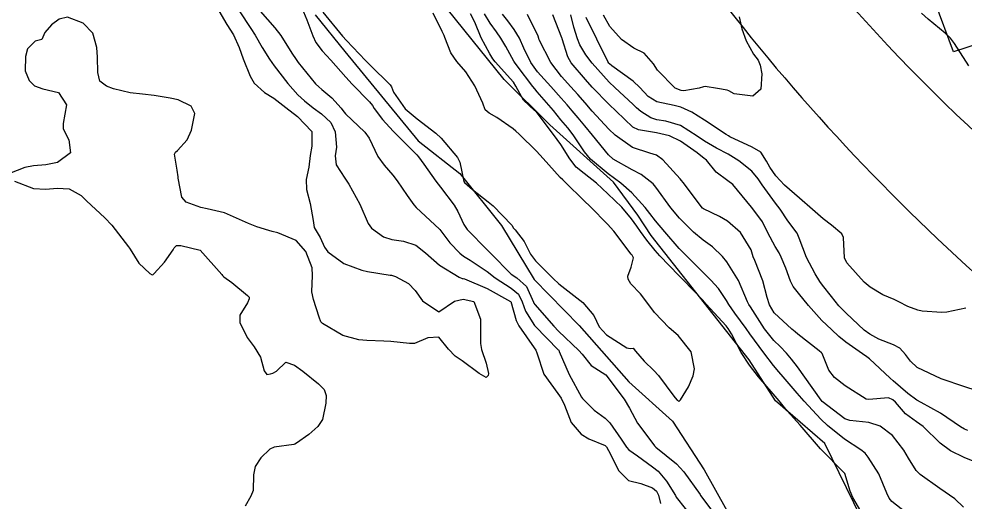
# Model space of a CAD drawing. Header units: metres. Extents: x 292545 to 299085, y 7450245 to 7463078.
# Drawn here: x 296208.8 to 296287.8, y 7456470 to 7456510.3 of the extents above; entities that cross this region are included whole.
import ezdxf

# ---------------------------------------------------------------- set-up
doc = ezdxf.new("R2010")
doc.units = ezdxf.units.M
for name, color, linetype in [('Curvas de Nivel 1m', 11, 'Continuous'), ('Curvas de Nivel 5m', 15, 'Continuous'), ('Edificações', 30, 'Continuous'), ('Hidrografia', 140, 'Continuous'), ('Vias Primárias', 230, 'Continuous')]:
    doc.layers.add(name, color=color, linetype=linetype)

msp = doc.modelspace()

# ---------------------------------------------------------------- linework, layer by layer
at = {"layer": 'Curvas de Nivel 1m', "flags": 128}
for points, elevation in [([(296225.452, 7456510.957), (296226.126, 7456509.8), (296226.668, 7456508.944), (296227.143, 7456507.899), (296227.482, 7456506.936), (296228.071, 7456505.491), (296228.399, 7456504.925), (296229.275, 7456504.132), (296230.05, 7456503.651), (296231.048, 7456502.89), (296232.035, 7456502.13), (296233.226, 7456500.868), (296233.229, 7456499.644), (296233.077, 7456498.869), (296232.96, 7456497.894), (296232.757, 7456496.872), (296232.783, 7456496.053), (296233.08, 7456494.869), (296233.334, 7456493.464), (296233.429, 7456492.865), (296233.915, 7456492.023), (296234.287, 7456491.234), (296234.547, 7456490.85), (296235.888, 7456489.856), (296237.39, 7456489.306), (296237.879, 7456489.21), (296239.77, 7456488.896), (296239.874, 7456488.879), (296240.213, 7456488.785), (296241.288, 7456488.19), (296241.861, 7456487.6), (296242.479, 7456486.754), (296243.844, 7456485.834), (296245.153, 7456486.721), (296245.855, 7456486.885), (296246.752, 7456486.701), (296247.32, 7456485.213), (296247.301, 7456484.695), (296247.323, 7456483.183), (296247.406, 7456482.694), (296247.792, 7456481.56), (296247.971, 7456480.688), (296247.957, 7456480.511), (296247.778, 7456480.366), (296247.203, 7456480.696), (296245.793, 7456481.737), (296245.208, 7456482.13), (296244.63, 7456482.728), (296243.818, 7456483.726), (296242.916, 7456483.649), (296241.81, 7456483.199), (296241.395, 7456483.18), (296239.811, 7456483.356), (296239.227, 7456483.38), (296237.812, 7456483.427), (296237.146, 7456483.483), (296235.818, 7456483.844), (296234.113, 7456484.856), (296233.987, 7456485.01), (296233.838, 7456485.394), (296233.351, 7456486.865), (296233.225, 7456487.501), (296233.286, 7456488.866), (296233.25, 7456489.499), (296232.735, 7456490.872), (296231.912, 7456491.773), (296230.39, 7456492.423), (296229.919, 7456492.544), (296229.63, 7456492.614), (296228.636, 7456492.919), (296227.927, 7456493.202), (296227.436, 7456493.429), (296225.94, 7456494.087), (296224.485, 7456494.424), (296223.946, 7456494.525), (296222.72, 7456494.988), (296222.369, 7456495.406), (296222.072, 7456496.999), (296222.065, 7456497.089), (296221.979, 7456497.654), (296221.767, 7456499.002), (296221.843, 7456499.154), (296221.997, 7456499.285), (296222.81, 7456500.189), (296223.176, 7456500.983), (296223.44, 7456502.382), (296223.145, 7456502.983), (296222.051, 7456503.516), (296221.397, 7456503.663), (296220.056, 7456503.876), (296219.083, 7456504.004), (296218.059, 7456504.11), (296216.672, 7456504.453), (296216.067, 7456504.66), (296215.508, 7456505.076), (296215.356, 7456505.801), (296215.323, 7456507.078), (296215.28, 7456507.9), (296214.936, 7456509.082), (296214.126, 7456509.934), (296212.817, 7456510.425), (296212.13, 7456510.263), (296211.471, 7456509.778), (296210.91, 7456509.132), (296210.678, 7456508.563), (296210.106, 7456508.428), (296209.479, 7456507.766), (296209.305, 7456507.148), (296209.286, 7456505.942), (296209.61, 7456505.145), (296210.066, 7456504.697), (296210.744, 7456504.452), (296212.058, 7456504.126), (296212.723, 7456503.11), (296212.461, 7456501.547), (296212.442, 7456501.114), (296212.921, 7456500.195), (296213.073, 7456499.104), (296211.985, 7456498.306), (296211.018, 7456498.094), (296209.982, 7456498.007), (296209.255, 7456497.872), (296207.975, 7456497.372)], 669), ([(296227.158, 7456510.94), (296228.121, 7456509.467), (296228.502, 7456508.924), (296229.075, 7456507.888), (296229.685, 7456506.906), (296230.085, 7456506.372), (296231.227, 7456504.888), (296232.054, 7456503.943), (296232.607, 7456503.43), (296233.34, 7456502.867), (296234.038, 7456502.358), (296234.804, 7456501.622), (296235.184, 7456500.843), (296235.284, 7456499.561), (296235.161, 7456498.842), (296235.246, 7456498.101), (296235.975, 7456496.995), (296236.095, 7456496.829), (296236.323, 7456496.473), (296237.235, 7456494.817), (296237.929, 7456493.215), (296238.201, 7456492.806), (296239.22, 7456492.095), (296239.914, 7456491.879), (296240.873, 7456491.736), (296241.909, 7456491.384), (296242.721, 7456490.752), (296243.888, 7456489.724), (296245.53, 7456488.715), (296245.782, 7456488.621), (296245.872, 7456488.618), (296245.986, 7456488.595), (296247.864, 7456487.777), (296249.825, 7456486.698), (296249.853, 7456486.683), (296250.289, 7456485.115), (296250.509, 7456484.66), (296251.806, 7456482.82), (296251.927, 7456482.639), (296252.021, 7456482.418), (296252.61, 7456480.632), (296253.759, 7456479.028), (296254.05, 7456478.617), (296254.325, 7456478.036), (296254.885, 7456476.608), (296255.723, 7456475.614), (296256.351, 7456475.223), (296257.714, 7456474.678), (296257.83, 7456474.569), (296258.016, 7456474.259), (296258.855, 7456472.558), (296259.675, 7456471.765), (296260.7, 7456471.513), (296261.669, 7456471.151), (296262.001, 7456470.86), (296262.187, 7456470.522), (296262.341, 7456469.831)], 668), ([(296228.908, 7456510.919), (296230.122, 7456509.533), (296230.641, 7456508.895), (296231.555, 7456507.429), (296231.911, 7456506.882), (296232.089, 7456506.637), (296233.531, 7456504.858), (296233.801, 7456504.595), (296234.058, 7456504.398), (296234.901, 7456503.697), (296235.671, 7456502.836), (296235.827, 7456502.62), (296236.038, 7456502.36), (296237.659, 7456500.814), (296238.016, 7456500.318), (296238.732, 7456498.799), (296239.257, 7456498.062), (296239.978, 7456497.249), (296240.36, 7456496.776), (296241.2, 7456495.528), (296241.748, 7456494.762), (296241.95, 7456494.549), (296243.891, 7456492.74), (296243.923, 7456492.702), (296244.761, 7456491.577), (296245.593, 7456490.715), (296245.9, 7456490.486), (296246.445, 7456490.154), (296247.88, 7456489.188), (296248.549, 7456488.683), (296249.864, 7456487.806), (296250.499, 7456487.3), (296250.803, 7456486.656), (296251.079, 7456485.885), (296251.833, 7456484.698), (296251.88, 7456484.64), (296253.804, 7456482.668), (296253.844, 7456482.62), (296253.886, 7456482.536), (296254.713, 7456480.611), (296255.754, 7456478.699), (296255.827, 7456478.599), (296256.796, 7456477.637), (296257.737, 7456476.951), (296258.122, 7456476.566), (296259.072, 7456475.203), (296259.514, 7456474.552), (296259.71, 7456474.329), (296260.437, 7456473.808), (296261.689, 7456472.906), (296262.14, 7456472.523), (296262.86, 7456471.697), (296263.589, 7456470.501), (296263.661, 7456470.365), (296265.153, 7456468.485)], 667), ([(296232.528, 7456510.874), (296232.802, 7456510.201), (296233.314, 7456508.862), (296233.563, 7456508.314), (296234.1, 7456507.605), (296234.819, 7456506.843), (296236.072, 7456505.41), (296236.587, 7456504.825), (296238.048, 7456503.345), (296238.289, 7456503.05), (296238.444, 7456502.804), (296239.113, 7456501.873), (296240.024, 7456500.902), (296240.147, 7456500.779), (296241.995, 7456498.932), (296242.143, 7456498.758), (296242.577, 7456498.164), (296243.593, 7456496.744), (296243.965, 7456496.245), (296245.113, 7456494.722), (296245.418, 7456494.198), (296245.927, 7456493.124), (296246.208, 7456492.707), (296247.906, 7456490.965), (296248.176, 7456490.687), (296249.877, 7456488.975), (296250.341, 7456488.663), (296251.167, 7456487.952), (296251.742, 7456486.642), (296251.77, 7456486.56), (296251.851, 7456486.439), (296253.423, 7456484.624), (296253.827, 7456484.217), (296255.534, 7456482.603), (296255.8, 7456482.287), (296256.567, 7456481.365), (296257.783, 7456480.57), (296259.314, 7456478.554), (296259.745, 7456477.788), (296260.433, 7456476.543), (296261.716, 7456474.851), (296261.84, 7456474.654), (296261.957, 7456474.526), (296263.692, 7456473.135), (296264.305, 7456472.494), (296265.664, 7456470.576), (296265.698, 7456470.514), (296265.711, 7456470.479), (296265.842, 7456470.296), (296267.239, 7456468.456)], 666), ([(296279.55, 7456468.395), (296278.418, 7456470.329), (296278.195, 7456470.859), (296277.733, 7456472.339), (296277.717, 7456472.373), (296277.684, 7456472.404), (296275.745, 7456474.36), (296275.713, 7456474.392), (296274.001, 7456476.377), (296273.736, 7456476.671), (296272.924, 7456477.572), (296272.263, 7456478.402), (296271.762, 7456478.993), (296270.535, 7456480.422), (296269.792, 7456481.373), (296269.074, 7456482.437), (296268.265, 7456483.999), (296267.985, 7456484.448), (296267.826, 7456484.652), (296266.17, 7456486.475), (296266.022, 7456486.645), (296265.856, 7456486.829), (296264.24, 7456488.496), (296263.878, 7456488.867), (296262.3, 7456490.516), (296261.907, 7456490.95), (296261.194, 7456491.809), (296260.67, 7456492.539), (296260.368, 7456492.984), (296259.933, 7456493.588), (296259.111, 7456494.558), (296257.96, 7456495.685), (296256.998, 7456496.58), (296255.981, 7456497.365), (296255.298, 7456497.912), (296254.773, 7456498.608), (296254.011, 7456499.806), (296253.412, 7456500.626), (296252.041, 7456502.443), (296251.949, 7456502.548), (296251.816, 7456502.643), (296250.89, 7456503.496), (296250.27, 7456504.667), (296250.068, 7456504.991), (296248.538, 7456506.683), (296248.35, 7456506.94), (296248.1, 7456507.369), (296247.368, 7456508.697), (296246.825, 7456510.004), (296246.47, 7456510.707)], 666), ([(296282.838, 7456469.08), (296281.659, 7456470.017), (296281.435, 7456470.292), (296281.254, 7456470.707), (296280.577, 7456472.301), (296279.697, 7456473.716), (296279.434, 7456474.047), (296279.089, 7456474.319), (296277.716, 7456475.209), (296276.297, 7456476.354), (296275.738, 7456476.889), (296274.354, 7456478.374), (296273.763, 7456479.054), (296272.598, 7456480.398), (296272.22, 7456480.836), (296271.792, 7456481.346), (296270.964, 7456482.418), (296269.819, 7456483.999), (296269.511, 7456484.433), (296268.564, 7456485.721), (296268.058, 7456486.448), (296267.856, 7456486.774), (296267.179, 7456487.774), (296266.56, 7456488.47), (296265.883, 7456489.148), (296264.513, 7456490.494), (296263.909, 7456491.121), (296262.701, 7456492.512), (296261.932, 7456493.418), (296261.448, 7456494.038), (296261.061, 7456494.533), (296259.961, 7456495.751), (296259.04, 7456496.559), (296257.981, 7456497.36), (296256.51, 7456498.585), (296256.002, 7456499.177), (296255.044, 7456500.605), (296254.601, 7456501.183), (296254.035, 7456501.861), (296253.405, 7456502.626), (296252.058, 7456504.179), (296251.846, 7456504.429), (296251.68, 7456504.646), (296250.372, 7456506.374), (296250.157, 7456506.659), (296250.094, 7456506.762), (296249.415, 7456507.98), (296249.004, 7456508.677), (296248.64, 7456509.204), (296248.125, 7456509.934), (296247.64, 7456510.695)], 667), ([(296287.653, 7456469.541), (296286.923, 7456470.227), (296285.671, 7456471.093), (296284.024, 7456472.257), (296283.686, 7456472.604), (296283.054, 7456473.627), (296282.676, 7456474.275), (296281.721, 7456475.525), (296280.703, 7456476.3), (296279.736, 7456476.598), (296278.162, 7456476.758), (296277.739, 7456476.909), (296275.862, 7456478.359), (296275.755, 7456478.475), (296274.394, 7456480.374), (296273.792, 7456481.241), (296273.3, 7456481.89), (296272.867, 7456482.394), (296272.335, 7456482.929), (296271.813, 7456483.429), (296271.022, 7456484.418), (296269.85, 7456486.237), (296269.73, 7456486.431), (296269.609, 7456486.679), (296268.865, 7456488.44), (296267.896, 7456490.002), (296267.524, 7456490.456), (296266.687, 7456491.245), (296265.916, 7456491.818), (296265.102, 7456492.488), (296263.934, 7456493.652), (296263.209, 7456494.507), (296261.969, 7456496.227), (296261.733, 7456496.524), (296260.741, 7456497.299), (296259.984, 7456497.679), (296258.399, 7456498.566), (296257.998, 7456498.938), (296256.664, 7456500.584), (296256.03, 7456501.346), (296255.458, 7456502.019), (296254.967, 7456502.606), (296254.54, 7456503.105), (296254.053, 7456503.658), (296253.188, 7456504.629), (296252.081, 7456505.86), (296251.506, 7456506.646), (296250.924, 7456507.833), (296250.565, 7456508.655), (296250.12, 7456509.394), (296249.587, 7456510.127), (296249.146, 7456510.675)], 668), ([(296288.742, 7456473.253), (296287.698, 7456473.679), (296286.565, 7456474.231), (296285.712, 7456474.875), (296284.276, 7456476.255), (296283.737, 7456476.656), (296282.799, 7456477.33), (296281.961, 7456478.287), (296281.756, 7456478.489), (296281.39, 7456478.662), (296279.756, 7456478.503), (296279.521, 7456478.549), (296277.773, 7456479.659), (296276.878, 7456480.349), (296276.398, 7456480.96), (296275.851, 7456482.359), (296275.831, 7456482.387), (296275.803, 7456482.413), (296275.592, 7456482.575), (296273.819, 7456483.982), (296273.6, 7456484.163), (296273.316, 7456484.388), (296271.843, 7456485.743), (296271.439, 7456486.414), (296271.253, 7456487.022), (296270.88, 7456488.42), (296270.217, 7456490.108), (296270.096, 7456490.428), (296269.909, 7456491.014), (296269.027, 7456492.439), (296267.933, 7456493.41), (296267.273, 7456493.796), (296265.942, 7456494.418), (296265.866, 7456494.481), (296265.588, 7456494.844), (296264.348, 7456496.496), (296263.977, 7456496.94), (296262.548, 7456498.514), (296261.999, 7456498.915), (296261.447, 7456499.082), (296260.008, 7456499.538), (296258.549, 7456500.565), (296258.028, 7456501.078), (296256.65, 7456502.584), (296256.05, 7456503.259), (296255.429, 7456503.972), (296254.86, 7456504.608), (296254.076, 7456505.467), (296253.183, 7456506.629), (296252.213, 7456508.538), (296252.178, 7456508.639), (296252.115, 7456508.849), (296251.229, 7456510.649)], 669), ([(296288.718, 7456479.256), (296287.773, 7456479.58), (296285.783, 7456480.24), (296283.792, 7456481.196), (296283.232, 7456481.703), (296282.805, 7456482.275), (296282.335, 7456482.809), (296281.811, 7456483.074), (296280.571, 7456483.547), (296279.819, 7456483.96), (296279.348, 7456484.315), (296277.844, 7456485.708), (296277.238, 7456486.339), (296276.619, 7456487.107), (296275.87, 7456488.044), (296275.645, 7456488.362), (296275.25, 7456488.999), (296274.532, 7456490.374), (296273.919, 7456491.977), (296273.81, 7456492.27), (296273.747, 7456492.383), (296272.978, 7456493.439), (296272.338, 7456494.396), (296271.951, 7456494.906), (296270.851, 7456496.417), (296270.497, 7456496.941), (296269.984, 7456497.569), (296268.888, 7456498.441), (296267.998, 7456498.976), (296267.035, 7456499.496), (296266.009, 7456500.063), (296265.414, 7456500.486), (296264.026, 7456501.391), (296262.789, 7456501.755), (296262.036, 7456501.866), (296261.528, 7456502.017), (296260.707, 7456502.54), (296260.348, 7456502.848), (296260.049, 7456503.129), (296258.518, 7456504.565), (296258.069, 7456504.994), (296256.625, 7456506.585), (296256.1, 7456507.292), (296255.62, 7456508.11), (296255.422, 7456508.6), (296255.106, 7456509.588), (296254.846, 7456510.609)], 671), ([(296268.914, 7456510.442), (296269.129, 7456509.434), (296269.488, 7456508.436), (296270.102, 7456507.345), (296270.5, 7456506.827), (296270.678, 7456506.421), (296270.812, 7456505.689), (296270.738, 7456504.42), (296270.057, 7456503.825), (296268.488, 7456504.016), (296268.061, 7456504.267), (296267.927, 7456504.317), (296267.096, 7456504.465), (296266.065, 7456504.626), (296265.936, 7456504.61), (296265.575, 7456504.485), (296264.284, 7456504.274), (296264.061, 7456504.312), (296263.575, 7456504.505), (296262.085, 7456506), (296261.768, 7456506.525), (296260.984, 7456507.419), (296260.106, 7456507.832), (296259.101, 7456508.56), (296258.124, 7456509.64), (296257.571, 7456510.576)], 673), ([(296288.085, 7456506.37), (296286.888, 7456508.228), (296286.558, 7456508.674), (296286.121, 7456509.079), (296284.699, 7456510.254), (296284.14, 7456510.765)], 673), ([(296287.852, 7456486.135), (296286.27, 7456485.813), (296285.846, 7456485.789), (296284.205, 7456485.899), (296283.849, 7456485.977), (296282.992, 7456486.273), (296282.24, 7456486.668), (296281.859, 7456486.863), (296280.915, 7456487.247), (296279.869, 7456487.879), (296279.347, 7456488.315), (296277.897, 7456489.914), (296277.714, 7456490.333), (296277.617, 7456492.031), (296277.488, 7456492.337), (296276.638, 7456493.057), (296275.935, 7456493.588), (296275.043, 7456494.369), (296273.957, 7456495.315), (296272.705, 7456496.393), (296271.981, 7456497.175), (296271.478, 7456497.898), (296271.212, 7456498.412), (296270.735, 7456499.154), (296270.004, 7456499.571), (296268.129, 7456500.449), (296268.014, 7456500.517), (296267.824, 7456500.644), (296266.033, 7456501.827), (296264.968, 7456502.491), (296264.047, 7456502.921), (296263.49, 7456503.064), (296262.051, 7456503.364), (296261.325, 7456503.801), (296260.613, 7456504.542), (296260.071, 7456505.074), (296258.292, 7456506.365), (296258.092, 7456506.514), (296258.042, 7456506.571), (296257.955, 7456506.71), (296257.025, 7456508.581), (296256.131, 7456510.389)], 672), ([(296208.397, 7456496.727), (296209.963, 7456496.116), (296211.012, 7456496.08), (296211.963, 7456496.141), (296212.955, 7456496.097), (296213.957, 7456495.544), (296214.402, 7456495.086), (296215.932, 7456493.667), (296216.516, 7456493.064), (296217.905, 7456491.266), (296217.992, 7456491.137), (296218.042, 7456491.048), (296218.761, 7456489.907), (296219.682, 7456489.023), (296219.881, 7456488.922), (296219.962, 7456488.939), (296220.055, 7456489.018), (296220.917, 7456489.981), (296221.631, 7456491.003), (296221.731, 7456491.175), (296221.907, 7456491.365), (296222.274, 7456491.362), (296223.903, 7456490.97), (296225.701, 7456488.953), (296225.775, 7456488.855), (296225.871, 7456488.764), (296226.54, 7456488.269), (296227.856, 7456487.2), (296227.983, 7456487.057), (296228.001, 7456486.928), (296227.849, 7456486.579), (296227.211, 7456485.564), (296227.201, 7456484.936), (296227.814, 7456483.692), (296228.414, 7456482.921), (296228.938, 7456482.056), (296229.243, 7456480.908), (296229.478, 7456480.603), (296229.78, 7456480.652), (296229.962, 7456480.717), (296230.276, 7456480.895), (296231.053, 7456481.624), (296231.788, 7456481.377), (296232.459, 7456480.873), (296233.773, 7456479.823), (296234.264, 7456479.348), (296234.411, 7456478.85), (296234.394, 7456478.209), (296234.114, 7456476.854), (296233.727, 7456476.27), (296232.981, 7456475.607), (296231.952, 7456474.878), (296231.796, 7456474.795), (296231.711, 7456474.774), (296230.068, 7456474.544), (296229.705, 7456474.373), (296228.974, 7456473.637), (296228.481, 7456472.922), (296228.355, 7456472.244), (296228.324, 7456470.923), (296228.125, 7456470.458), (296227.65, 7456469.616)], 669)]:
    msp.add_lwpolyline(points, dxfattribs=dict(at, elevation=elevation))
at = {"layer": 'Curvas de Nivel 5m', "flags": 128}
for points, elevation in [([(296234.143, 7456510.85), (296235.792, 7456508.833), (296236.109, 7456508.477), (296237.696, 7456506.814), (296238.087, 7456506.405), (296239.758, 7456504.785), (296239.874, 7456504.596), (296240.057, 7456504.157), (296241.017, 7456502.77), (296242.035, 7456501.93), (296243.588, 7456500.744), (296244.017, 7456500.315), (296245.383, 7456498.719), (296245.589, 7456498.316), (296245.933, 7456496.711), (296245.972, 7456496.634), (296246.635, 7456496.031), (296247.948, 7456495.015), (296248.371, 7456494.686), (296249.927, 7456493.056), (296250.079, 7456492.822), (296250.202, 7456492.666), (296250.946, 7456491.688), (296251.483, 7456490.646), (296251.895, 7456490.088), (296253.38, 7456488.625), (296253.868, 7456488.174), (296255.853, 7456486.6), (296256.772, 7456485.516), (296257.214, 7456484.579), (296257.823, 7456483.904), (296259.524, 7456482.836), (296259.805, 7456482.77), (296260.068, 7456482.808), (296260.264, 7456482.543), (296260.992, 7456481.729), (296261.787, 7456480.947), (296262.19, 7456480.516), (296263.461, 7456478.799), (296263.706, 7456478.501), (296263.725, 7456478.472), (296263.752, 7456478.448), (296263.888, 7456478.362), (296264.025, 7456478.497), (296264.691, 7456479.569), (296265.08, 7456480.487), (296265.186, 7456481.089), (296264.905, 7456482.489), (296263.816, 7456483.851), (296263.071, 7456484.508), (296261.842, 7456485.77), (296261.291, 7456486.528), (296260.67, 7456487.346), (296259.869, 7456488.163), (296259.645, 7456488.552), (296259.628, 7456488.801), (296259.888, 7456489.563), (296260.099, 7456490.348), (296259.974, 7456490.549), (296259.942, 7456490.588), (296259.904, 7456490.643), (296258.441, 7456492.565), (296257.929, 7456493.156), (296256.487, 7456494.585), (296255.951, 7456495.116), (296254.424, 7456496.613), (296254.192, 7456496.834), (296253.977, 7456497.053), (296252.558, 7456498.634), (296252.002, 7456499.232), (296250.54, 7456500.662), (296250.264, 7456500.905), (296250.027, 7456501.103), (296248.679, 7456502.041), (296248.04, 7456502.399), (296247.703, 7456502.693), (296247.509, 7456503.234), (296246.836, 7456504.702), (296246.08, 7456505.868), (296245.346, 7456506.721), (296244.825, 7456507.454), (296244.34, 7456508.737), (296244.276, 7456508.9), (296244.12, 7456509.235), (296243.368, 7456510.748)], 665), ([(296288.004, 7456475.94), (296287.73, 7456476.035), (296287.405, 7456476.223), (296285.744, 7456477.377), (296284.111, 7456478.256), (296283.756, 7456478.457), (296283.007, 7456479.029), (296281.779, 7456480.061), (296281.517, 7456480.293), (296279.799, 7456481.911), (296279.577, 7456482.09), (296279.227, 7456482.316), (296277.813, 7456483.305), (296277.25, 7456483.771), (296276.621, 7456484.348), (296275.834, 7456485.102), (296274.712, 7456486.371), (296273.863, 7456487.402), (296273.419, 7456487.937), (296273.19, 7456488.39), (296272.822, 7456489.463), (296272.435, 7456490.402), (296272.254, 7456490.753), (296271.912, 7456491.291), (296271.324, 7456492.416), (296270.858, 7456493.342), (296270.061, 7456494.428), (296269.945, 7456494.569), (296268.388, 7456496.446), (296267.976, 7456496.772), (296267.002, 7456497.483), (296266.186, 7456498.477), (296266.078, 7456498.563), (296265.994, 7456498.623), (296265.397, 7456499.088), (296264.009, 7456500.062), (296263.084, 7456500.509), (296262.025, 7456500.758), (296260.499, 7456501.014), (296260.03, 7456501.245), (296258.643, 7456502.564), (296258.049, 7456503.144), (296256.65, 7456504.584), (296256.072, 7456505.212), (296254.881, 7456506.608), (296254.597, 7456507.112), (296254.139, 7456508.62), (296254.134, 7456508.64), (296254.114, 7456508.693), (296253.356, 7456510.628)], 670)]:
    msp.add_lwpolyline(points, dxfattribs=dict(at, elevation=elevation))
at = {"layer": 'Edificações', "elevation": 681.313}
msp.add_lwpolyline([(296293.498, 7456509.687), (296286.816, 7456507.534), (296282.216, 7456519.896), (296277.36, 7456518.159), (296274.967, 7456524.846), (296280.631, 7456526.482), (296279.027, 7456530.664), (296287.088, 7456534.137), (296284.122, 7456545.241), (296274.578, 7456545.495), (296274.423, 7456541.416), (296264.01, 7456541.695), (296265.059, 7456561.754), (296299.124, 7456558.727)], dxfattribs=at)
at = {"layer": 'Hidrografia'}
msp.add_lwpolyline([(296279.688, 7456467.46), (296276.062, 7456474.842), (296271.951, 7456478.396), (296269.743, 7456481.828), (296261.571, 7456492.206), (296260.458, 7456493.894), (296258.433, 7456496.652), (296253.095, 7456501.432), (296249.291, 7456505.231), (296241.854, 7456514.455), (296239.768, 7456517.396), (296233.939, 7456523.463), (296229.521, 7456529.162), (296227.298, 7456532.579), (296224.475, 7456538.156), (296223.309, 7456542.445), (296223.739, 7456547.96), (296223.803, 7456561.232), (296223.067, 7456567.912), (296223.618, 7456577.212), (296223.065, 7456581.501), (296222.575, 7456586.281)], dxfattribs=at)
at = {"layer": 'Hidrografia', "elevation": 683.721}
msp.add_lwpolyline([(296233.494, 7456510.613), (296235.993, 7456507.567), (296242.113, 7456500.088), (296245.591, 7456497.366), (296249.069, 7456493.048), (296251.795, 7456488.541), (296255.555, 7456484.692), (296259.691, 7456479.998), (296263.357, 7456476.712), (296266, 7456472.639), (296268.82, 7456467.569)], dxfattribs=at)
at = {"layer": 'Vias Primárias'}
for points, elevation in [([(296326.823, 7456960.384), (296319.48, 7456944.277, 0.060759), (296313.864, 7456926.524, 0.025093), (296309.543, 7456894.664, 0.024024), (296308.59, 7456868.633, 0.016846), (296306.464, 7456845.846, 0.054326), (296303.973, 7456817.914), (296300.821, 7456782.791), (296297.819, 7456751.801, -0.003403), (296291.884, 7456727.173, 0.024045), (296280.449, 7456693.602, 0.007412), (296263.352, 7456644.929, 0.10026), (296246.217, 7456572.299, 0.110913), (296261.436, 7456520.099, 0.101216), (296311.282, 7456471.8, -0.031982), (296332.257, 7456455.305, 16.059143)], 670.96), ([(296332.173, 7456468.241), (296310.32, 7456483.815, -0.066784), (296277.674, 7456512.067, -0.094416), (296258.481, 7456547.26, -0.09393), (296254.587, 7456578.589, -0.086707), (296266.703, 7456628.835, -0.008409), (296272.546, 7456647.001, -0.385057), (296288.279, 7456655.476), (296326.921, 7456645.126)], 674.5)]:
    msp.add_lwpolyline(points, format="xyb", dxfattribs=dict(at, elevation=elevation))

doc.saveas('drawing.dxf')
